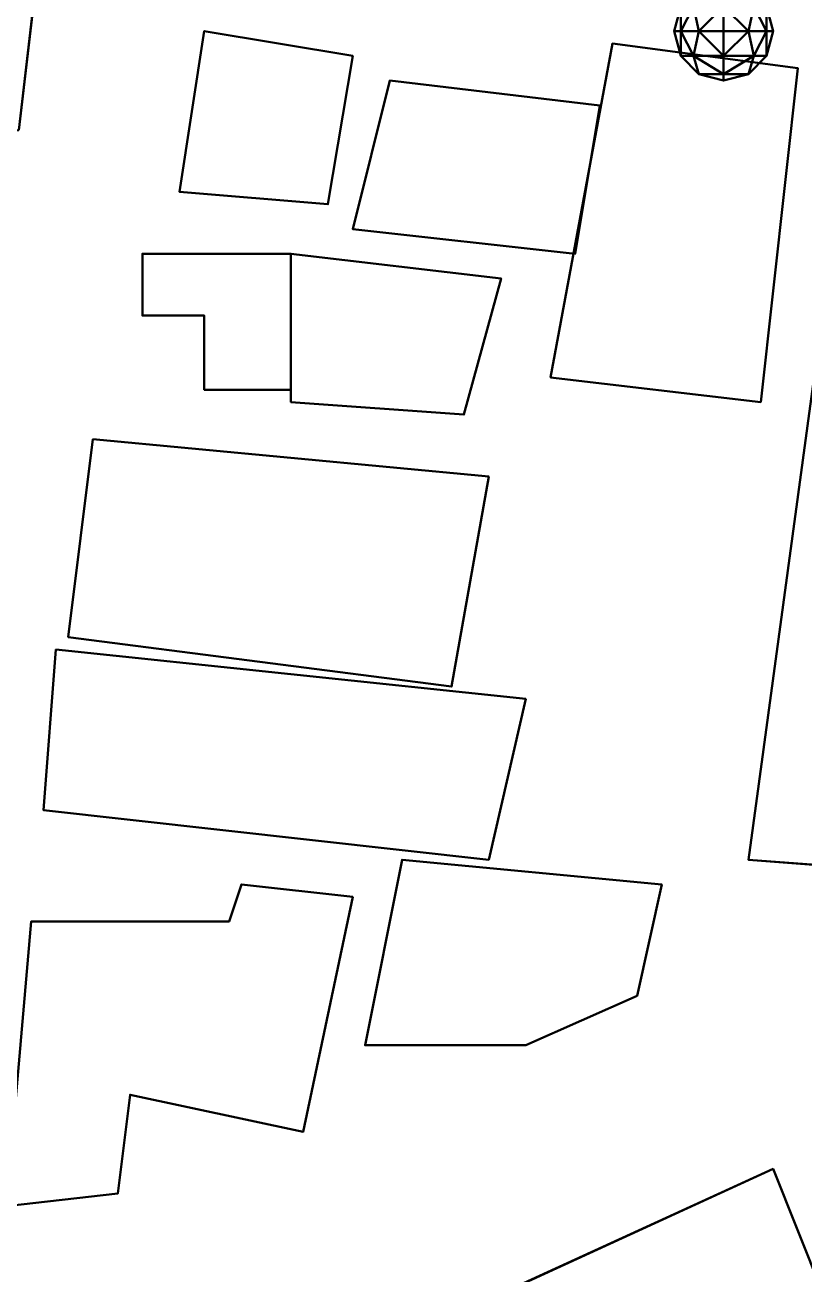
# Model space of a CAD drawing. Header units: metres. Extents: x -246 to 254, y -250 to 250.
# Drawn here: x -125.2 to -93.8, y -110.2 to -59.8 of the extents above; entities that cross this region are included whole.
import ezdxf

# ---------------------------------------------------------------- set-up
doc = ezdxf.new("R2010")
doc.units = ezdxf.units.M
doc.header["$LTSCALE"] = 5.08
doc.layers.add('一般', color=7, linetype='Continuous', lineweight=5)

# ---------------------------------------------------------------- blocks, each defined once
blk = doc.blocks.new('市街地地図 (3D)')
at = {"layer": '一般', "color": 31, "linetype": 'Continuous', "lineweight": 50}
for points, invisible_edges in [([(-156.5, -2.5, 5.7), (-160, -29, 5.7), (-152, -28.5, 5.7), (-149, -3, 5.7)], 8), ([(-156.5, -2.5), (-160, -29), (-152, -28.5), (-149, -3)], 8), ([(-144.5, -24.5, 9), (-145.5, -31, 9), (-139.5, -31.5, 9), (-138.5, -25.5, 9)], 8), ([(-144.5, -24.5), (-145.5, -31), (-139.5, -31.5), (-138.5, -25.5)], 8), ([(-128, -25, 4.5), (-130.5, -38.5, 4.5), (-122, -39.5, 4.5), (-120.5, -26, 4.5)], 8), ([(-128, -25), (-130.5, -38.5), (-122, -39.5), (-120.5, -26)], 8), ([(-137, -26.5, 6), (-138.5, -32.5, 6), (-129.5, -33.5, 6), (-128.5, -27.5, 6)], 8), ([(-137, -26.5), (-138.5, -32.5), (-129.5, -33.5), (-128.5, -27.5)], 8), ([(-144.5, -36, 3), (-147, -36, 3), (-147, -33.5, 3), (-144.5, -36, 3)], 12), ([(-144.5, -36, 3), (-147, -33.5, 3), (-141, -33.5, 3), (-144.5, -36, 3)], 13), ([(-144.5, -36), (-147, -36), (-147, -33.5), (-144.5, -36)], 12), ([(-144.5, -36), (-147, -33.5), (-141, -33.5), (-144.5, -36)], 13), ([(-144.5, -36, 3), (-141, -33.5, 3), (-141, -39, 3), (-144.5, -36, 3)], 13), ([(-144.5, -36), (-141, -33.5), (-141, -39), (-144.5, -36)], 13), ([(-141, -33.5, 6), (-141, -39.5, 6), (-134, -40, 6), (-132.5, -34.5, 6)], 8), ([(-141, -33.5), (-141, -39.5), (-134, -40), (-132.5, -34.5)], 8), ([(-141, -39, 3), (-144.5, -39, 3), (-144.5, -36, 3), (-141, -39, 3)], 12), ([(-141, -39), (-144.5, -39), (-144.5, -36), (-141, -39)], 12), ([(-119.5, -36, 2.7), (-122.5, -58, 2.7), (-116, -58.5, 2.7), (-113, -36, 2.7)], 8), ([(-119.5, -36), (-122.5, -58), (-116, -58.5), (-113, -36)], 8), ([(-149, -41, 6), (-150, -49, 6), (-134.5, -51, 6), (-133, -42.5, 6)], 8), ([(-149, -41), (-150, -49), (-134.5, -51), (-133, -42.5)], 8), ([(-150.5, -49.5, 5.7), (-151, -56, 5.7), (-133, -58, 5.7), (-131.5, -51.5, 5.7)], 8), ([(-150.5, -49.5), (-151, -56), (-133, -58), (-131.5, -51.5)], 8), ([(-136.5, -58, 5.7), (-138, -65.5, 5.7), (-131.5, -65.5, 5.7), (-136.5, -58, 5.7)], 12), ([(-136.5, -58), (-138, -65.5), (-131.5, -65.5), (-136.5, -58)], 12), ([(-136.5, -58, 5.7), (-131.5, -65.5, 5.7), (-126, -59, 5.7), (-136.5, -58, 5.7)], 11), ([(-136.5, -58), (-131.5, -65.5), (-126, -59), (-136.5, -58)], 11), ([(-143.5, -60.5, 4.5), (-143, -59, 4.5), (-138.5, -59.5, 4.5), (-143.5, -60.5, 4.5)], 12), ([(-143.5, -60.5), (-143, -59), (-138.5, -59.5), (-143.5, -60.5)], 12), ([(-131.5, -65.5, 5.7), (-127, -63.5, 5.7), (-126, -59, 5.7), (-131.5, -65.5, 5.7)], 12), ([(-131.5, -65.5), (-127, -63.5), (-126, -59), (-131.5, -65.5)], 12), ([(-143.5, -60.5, 4.5), (-138.5, -59.5, 4.5), (-140.5, -69, 4.5), (-143.5, -60.5, 4.5)], 13), ([(-143.5, -60.5), (-138.5, -59.5), (-140.5, -69), (-143.5, -60.5)], 13), ([(-147.5, -67.5, 4.5), (-152.5, -72, 4.5), (-151.5, -60.5, 4.5), (-147.5, -67.5, 4.5)], 13), ([(-147.5, -67.5), (-152.5, -72), (-151.5, -60.5), (-147.5, -67.5)], 13), ([(-147.5, -67.5, 4.5), (-151.5, -60.5, 4.5), (-143.5, -60.5, 4.5), (-147.5, -67.5, 4.5)], 13), ([(-147.5, -67.5), (-151.5, -60.5), (-143.5, -60.5), (-147.5, -67.5)], 13), ([(-140.5, -69, 4.5), (-147.5, -67.5, 4.5), (-143.5, -60.5, 4.5), (-140.5, -69, 4.5)], 14), ([(-140.5, -69), (-147.5, -67.5), (-143.5, -60.5), (-140.5, -69)], 14), ([(-147.5, -67.5, 4.5), (-148, -71.5, 4.5), (-152.5, -72, 4.5), (-147.5, -67.5, 4.5)], 12), ([(-147.5, -67.5), (-148, -71.5), (-152.5, -72), (-147.5, -67.5)], 12), ([(-121.5, -70.5, 12), (-133.5, -76, 12), (-128, -79, 12), (-121.5, -70.5, 12)], 14), ([(-121.5, -70.5), (-133.5, -76), (-128, -79), (-121.5, -70.5)], 14), ([(-121.5, -70.5, 12), (-128, -79, 12), (-119.5, -75.5, 12), (-121.5, -70.5, 12)], 9), ([(-121.5, -70.5), (-128, -79), (-119.5, -75.5), (-121.5, -70.5)], 9)]:
    blk.add_3dface(points, dxfattribs=dict(at, invisible_edges=invisible_edges))
for points in [[(-152, -28.5), (-152, -28.5, 5.7), (-149, -3, 5.7), (-149, -3)], [(-144.5, -24.5), (-144.5, -24.5, 9), (-145.5, -31, 9), (-145.5, -31)], [(-138.5, -25.5), (-138.5, -25.5, 9), (-144.5, -24.5, 9), (-144.5, -24.5)], [(-128, -25), (-128, -25, 4.5), (-130.5, -38.5, 4.5), (-130.5, -38.5)], [(-120.5, -26), (-120.5, -26, 4.5), (-128, -25, 4.5), (-128, -25)], [(-139.5, -31.5), (-139.5, -31.5, 9), (-138.5, -25.5, 9), (-138.5, -25.5)], [(-122, -39.5), (-122, -39.5, 4.5), (-120.5, -26, 4.5), (-120.5, -26)], [(-137, -26.5), (-137, -26.5, 6), (-138.5, -32.5, 6), (-138.5, -32.5)], [(-128.5, -27.5), (-128.5, -27.5, 6), (-137, -26.5, 6), (-137, -26.5)], [(-129.5, -33.5), (-129.5, -33.5, 6), (-128.5, -27.5, 6), (-128.5, -27.5)], [(-145.5, -31), (-145.5, -31, 9), (-139.5, -31.5, 9), (-139.5, -31.5)], [(-138.5, -32.5), (-138.5, -32.5, 6), (-129.5, -33.5, 6), (-129.5, -33.5)], [(-141, -33.5), (-141, -33.5, 3), (-147, -33.5, 3), (-147, -33.5)], [(-147, -33.5), (-147, -33.5, 3), (-147, -36, 3), (-147, -36)], [(-132.5, -34.5), (-132.5, -34.5, 6), (-141, -33.5, 6), (-141, -33.5)], [(-141, -33.5), (-141, -33.5, 6), (-141, -39.5, 6), (-141, -39.5)], [(-141, -39), (-141, -39, 3), (-141, -33.5, 3), (-141, -33.5)], [(-134, -40), (-134, -40, 6), (-132.5, -34.5, 6), (-132.5, -34.5)], [(-147, -36), (-147, -36, 3), (-144.5, -36, 3), (-144.5, -36)], [(-144.5, -36), (-144.5, -36, 3), (-144.5, -39, 3), (-144.5, -39)], [(-119.5, -36), (-119.5, -36, 2.7), (-122.5, -58, 2.7), (-122.5, -58)], [(-130.5, -38.5), (-130.5, -38.5, 4.5), (-122, -39.5, 4.5), (-122, -39.5)], [(-144.5, -39), (-144.5, -39, 3), (-141, -39, 3), (-141, -39)], [(-141, -39.5), (-141, -39.5, 6), (-134, -40, 6), (-134, -40)], [(-149, -41), (-149, -41, 6), (-150, -49, 6), (-150, -49)], [(-133, -42.5), (-133, -42.5, 6), (-149, -41, 6), (-149, -41)], [(-134.5, -51), (-134.5, -51, 6), (-133, -42.5, 6), (-133, -42.5)], [(-150, -49), (-150, -49, 6), (-134.5, -51, 6), (-134.5, -51)], [(-150.5, -49.5), (-150.5, -49.5, 5.7), (-151, -56, 5.7), (-151, -56)], [(-131.5, -51.5), (-131.5, -51.5, 5.7), (-150.5, -49.5, 5.7), (-150.5, -49.5)], [(-133, -58), (-133, -58, 5.7), (-131.5, -51.5, 5.7), (-131.5, -51.5)], [(-151, -56), (-151, -56, 5.7), (-133, -58, 5.7), (-133, -58)], [(-136.5, -58), (-136.5, -58, 5.7), (-138, -65.5, 5.7), (-138, -65.5)], [(-126, -59), (-126, -59, 5.7), (-136.5, -58, 5.7), (-136.5, -58)], [(-122.5, -58), (-122.5, -58, 2.7), (-116, -58.5, 2.7), (-116, -58.5)], [(-143, -59), (-143, -59, 4.5), (-143.5, -60.5, 4.5), (-143.5, -60.5)], [(-138.5, -59.5), (-138.5, -59.5, 4.5), (-143, -59, 4.5), (-143, -59)], [(-127, -63.5), (-127, -63.5, 5.7), (-126, -59, 5.7), (-126, -59)], [(-140.5, -69), (-140.5, -69, 4.5), (-138.5, -59.5, 4.5), (-138.5, -59.5)], [(-151.5, -60.5), (-151.5, -60.5, 4.5), (-152.5, -72, 4.5), (-152.5, -72)], [(-143.5, -60.5), (-143.5, -60.5, 4.5), (-151.5, -60.5, 4.5), (-151.5, -60.5)], [(-131.5, -65.5), (-131.5, -65.5, 5.7), (-127, -63.5, 5.7), (-127, -63.5)], [(-138, -65.5), (-138, -65.5, 5.7), (-131.5, -65.5, 5.7), (-131.5, -65.5)], [(-148, -71.5), (-148, -71.5, 4.5), (-147.5, -67.5, 4.5), (-147.5, -67.5)], [(-147.5, -67.5), (-147.5, -67.5, 4.5), (-140.5, -69, 4.5), (-140.5, -69)], [(-121.5, -70.5), (-121.5, -70.5, 12), (-133.5, -76, 12), (-133.5, -76)], [(-119.5, -75.5), (-119.5, -75.5, 12), (-121.5, -70.5, 12), (-121.5, -70.5)], [(-152.5, -72), (-152.5, -72, 4.5), (-148, -71.5, 4.5), (-148, -71.5)]]:
    blk.add_3dface(points, dxfattribs=at)
blk = doc.blocks.new('アーケイド (3D)')
at = {"layer": '一般', "color": 1}
blk.add_blockref('市街地地図 (3D)', (0, 0), dxfattribs=at)
blk = doc.blocks.new('NW4 (3D)')
at = {"layer": '一般', "color": 4, "linetype": 'Continuous', "lineweight": 50}
for points in [[(-125.232, -24.5, -1), (-125.5, -24.5), (-125.232, -23.5)], [(-125.5, -24.5), (-125.232, -24.5, 1), (-125.232, -23.5)], [(-124.5, -24.5, -1.732), (-125.232, -24.5, -1), (-124.725, -23.5, -1.225)], [(-124.725, -23.5, -1.225), (-125.232, -24.5, -1), (-125.232, -23.5)], [(-125.232, -23.5), (-125.232, -24.5, 1), (-124.725, -23.5, 1.225)], [(-125.232, -24.5, 1), (-124.5, -24.5, 1.732), (-124.725, -23.5, 1.225)], [(-123.5, -23.5, -1.732), (-124.5, -24.5, -1.732), (-124.725, -23.5, -1.225)], [(-124.725, -23.5, 1.225), (-124.5, -24.5, 1.732), (-123.5, -23.5, 1.732)], [(-123.5, -24.5, -2), (-124.5, -24.5, -1.732), (-123.5, -23.5, -1.732)], [(-124.5, -24.5, 1.732), (-123.5, -24.5, 2), (-123.5, -23.5, 1.732)], [(-123.5, -24.5, 2), (-122.5, -24.5, 1.732), (-123.5, -23.5, 1.732)], [(-123.5, -23.5, 1.732), (-122.5, -24.5, 1.732), (-122.275, -23.5, 1.225)], [(-122.275, -23.5, -1.225), (-122.5, -24.5, -1.732), (-123.5, -23.5, -1.732)], [(-122.5, -24.5, -1.732), (-123.5, -24.5, -2), (-123.5, -23.5, -1.732)], [(-122.5, -24.5, 1.732), (-121.768, -24.5, 1), (-122.275, -23.5, 1.225)], [(-121.768, -24.5, -1), (-122.5, -24.5, -1.732), (-122.275, -23.5, -1.225)], [(-122.275, -23.5, 1.225), (-121.768, -24.5, 1), (-121.768, -23.5)], [(-121.768, -23.5), (-121.768, -24.5, -1), (-122.275, -23.5, -1.225)], [(-121.768, -24.5, 1), (-121.5, -24.5), (-121.768, -23.5)], [(-121.5, -24.5), (-121.768, -24.5, -1), (-121.768, -23.5)], [(-125.232, -24.5, -1), (-125.232, -25.5), (-125.5, -24.5)], [(-125.5, -24.5), (-125.232, -25.5), (-125.232, -24.5, 1)], [(-124.5, -24.5, -1.732), (-124.725, -25.5, -1.225), (-125.232, -24.5, -1)], [(-124.725, -25.5, -1.225), (-125.232, -25.5), (-125.232, -24.5, -1)], [(-125.232, -25.5), (-124.725, -25.5, 1.225), (-125.232, -24.5, 1)], [(-125.232, -24.5, 1), (-124.725, -25.5, 1.225), (-124.5, -24.5, 1.732)], [(-123.5, -25.5, -1.732), (-124.725, -25.5, -1.225), (-124.5, -24.5, -1.732)], [(-124.725, -25.5, 1.225), (-123.5, -25.5, 1.732), (-124.5, -24.5, 1.732)], [(-123.5, -24.5, -2), (-123.5, -25.5, -1.732), (-124.5, -24.5, -1.732)], [(-124.5, -24.5, 1.732), (-123.5, -25.5, 1.732), (-123.5, -24.5, 2)], [(-123.5, -24.5, 2), (-123.5, -25.5, 1.732), (-122.5, -24.5, 1.732)], [(-123.5, -25.5, 1.732), (-122.275, -25.5, 1.225), (-122.5, -24.5, 1.732)], [(-122.275, -25.5, -1.225), (-123.5, -25.5, -1.732), (-122.5, -24.5, -1.732)], [(-122.5, -24.5, -1.732), (-123.5, -25.5, -1.732), (-123.5, -24.5, -2)], [(-122.5, -24.5, 1.732), (-122.275, -25.5, 1.225), (-121.768, -24.5, 1)], [(-121.768, -24.5, -1), (-122.275, -25.5, -1.225), (-122.5, -24.5, -1.732)], [(-122.275, -25.5, 1.225), (-121.768, -25.5), (-121.768, -24.5, 1)], [(-121.768, -25.5), (-122.275, -25.5, -1.225), (-121.768, -24.5, -1)], [(-121.768, -24.5, 1), (-121.768, -25.5), (-121.5, -24.5)], [(-121.5, -24.5), (-121.768, -25.5), (-121.768, -24.5, -1)], [(-124.725, -25.5, -1.225), (-124.5, -26.232), (-125.232, -25.5)], [(-125.232, -25.5), (-124.5, -26.232), (-124.725, -25.5, 1.225)], [(-123.5, -25.5, -1.732), (-123.5, -26.232, -1), (-124.725, -25.5, -1.225)], [(-123.5, -26.232, -1), (-124.5, -26.232), (-124.725, -25.5, -1.225)], [(-124.5, -26.232), (-123.5, -26.232, 1), (-124.725, -25.5, 1.225)], [(-124.725, -25.5, 1.225), (-123.5, -26.232, 1), (-123.5, -25.5, 1.732)], [(-123.5, -25.5, 1.732), (-123.5, -26.232, 1), (-122.275, -25.5, 1.225)], [(-123.5, -26.232, 1), (-122.5, -26.232), (-122.275, -25.5, 1.225)], [(-122.5, -26.232), (-123.5, -26.232, -1), (-122.275, -25.5, -1.225)], [(-122.275, -25.5, -1.225), (-123.5, -26.232, -1), (-123.5, -25.5, -1.732)], [(-122.275, -25.5, 1.225), (-122.5, -26.232), (-121.768, -25.5)], [(-121.768, -25.5), (-122.5, -26.232), (-122.275, -25.5, -1.225)], [(-123.5, -26.232, -1), (-123.5, -26.5), (-124.5, -26.232)], [(-124.5, -26.232), (-123.5, -26.5), (-123.5, -26.232, 1)], [(-123.5, -26.232, 1), (-123.5, -26.5), (-122.5, -26.232)], [(-122.5, -26.232), (-123.5, -26.5), (-123.5, -26.232, -1)]]:
    blk.add_3dface(points, dxfattribs=at)
blk = doc.blocks.new('敷地 (3D)')
at = {"layer": '一般', "color": 19, "linetype": 'Continuous', "lineweight": 50}
for points in [[(-272.5, 285.5, 0.1), (227.5, 285.5, 0.1), (227.5, -214.5, 0.1), (-272.5, -214.5, 0.1)], [(-272.5, 285.5), (227.5, 285.5), (227.5, -214.5), (-272.5, -214.5)]]:
    blk.add_3dface(points, dxfattribs=at)
blk = doc.blocks.new('高層建築・集合住宅 (3D)')
at = {"layer": '一般', "color": 7}
for name, p in [('敷地 (3D)', (0, 0)), ('アーケイド (3D)', (0, 0, 2.4)), ('市街地地図 (3D)', (0, 0)), ('NW4 (3D)', (0, 0, 2))]:
    blk.add_blockref(name, p, dxfattribs=at)
at = {"layer": '一般', "color": 1}
for name, p in [('アーケイド (3D)', (0, 0, 2.4)), ('市街地地図 (3D)', (0, 0)), ('アーケイド (3D)', (0, 0, 2.4)), ('市街地地図 (3D)', (0, 0))]:
    blk.add_blockref(name, p, dxfattribs=at)
at = {"layer": '一般', "color": 31}
for name, p in [('アーケイド (3D)', (0, 0, 2.4)), ('市街地地図 (3D)', (0, 0))]:
    blk.add_blockref(name, p, dxfattribs=at)

msp = doc.modelspace()

# ---------------------------------------------------------------- block references
at = {"layer": '一般', "color": 7}
for name, p in [('高層建築・集合住宅 (3D)', (26.5, -35.5)), ('アーケイド (3D)', (26.5, -35.5, 2.4)), ('市街地地図 (3D)', (26.5, -35.5))]:
    msp.add_blockref(name, p, dxfattribs=at)

doc.saveas('drawing.dxf')
